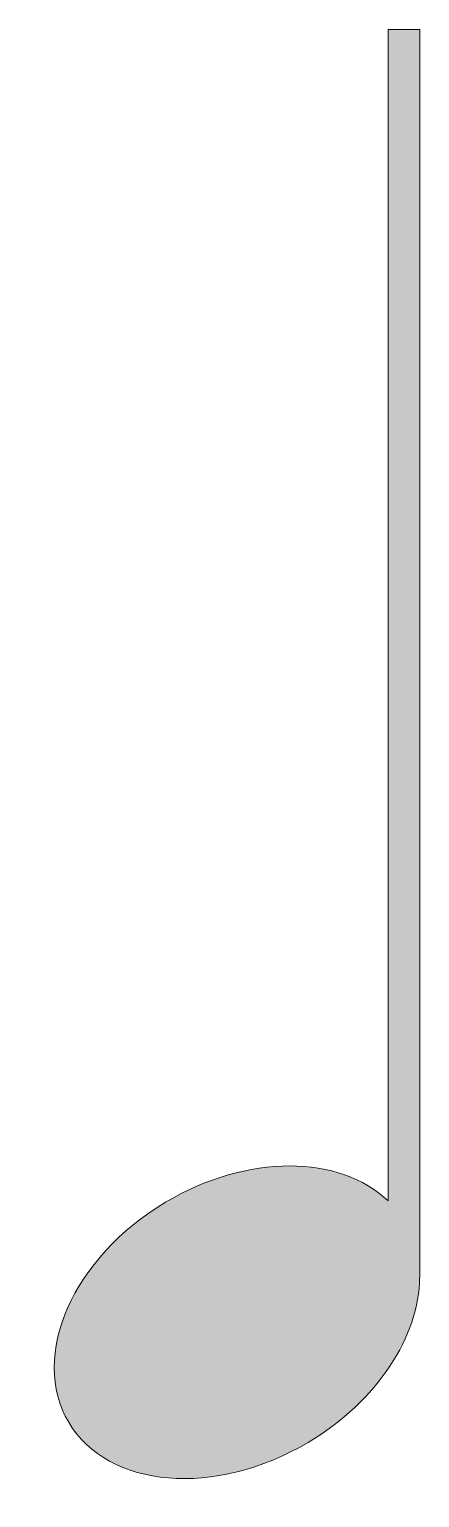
# Model space of a CAD drawing. Header units: inches. Extents: x 45.4 to 55.1, y -68.4 to -31.7.
import ezdxf

# ---------------------------------------------------------------- set-up
doc = ezdxf.new("R2010")
doc.units = ezdxf.units.IN
doc.header["$MEASUREMENT"] = 0
doc.layers.add('Layer 1', color=7, linetype='Continuous')

msp = doc.modelspace()

# ---------------------------------------------------------------- hatches: boundary and pattern name
at = {"layer": 'Layer 1', "true_color": 0x231f20}
h = msp.add_hatch(color=250, dxfattribs=at)
h.dxf.hatch_style = 2
edge = h.paths.add_edge_path()
edge.add_spline(control_points=[(54.343, -31.726), (54.343, -31.726), (54.343, -60.953), (54.343, -60.953), (53.145, -59.801), (50.828, -59.772), (48.786, -60.985), (46.465, -62.364), (45.381, -64.823), (46.364, -66.478), (47.348, -68.133), (50.026, -68.357), (52.347, -66.978), (54.08, -65.949), (55.122, -64.316), (55.13, -62.866), (55.13, -62.866), (55.131, -62.866), (55.131, -62.866), (55.131, -62.866), (55.131, -31.726), (55.131, -31.726), (55.131, -31.726), (54.343, -31.726), (54.343, -31.726)], knot_values=[0, 0, 0, 0, 1, 1, 1, 2, 2, 2, 3, 3, 3, 4, 4, 4, 5, 5, 5, 6, 6, 6, 7, 7, 7, 8, 8, 8, 8], degree=3, periodic=1)

# ---------------------------------------------------------------- linework, layer by layer
at = {"layer": 'Layer 1', "lineweight": 0}
msp.add_open_spline([(54.343, -31.726), (54.343, -31.726), (54.343, -60.953), (54.343, -60.953), (53.145, -59.801), (50.828, -59.772), (48.786, -60.985), (46.465, -62.364), (45.381, -64.823), (46.364, -66.478), (47.348, -68.133), (50.026, -68.357), (52.347, -66.978), (54.08, -65.949), (55.122, -64.316), (55.13, -62.866), (55.13, -62.866), (55.131, -62.866), (55.131, -62.866), (55.131, -62.866), (55.131, -31.726), (55.131, -31.726), (55.131, -31.726), (54.343, -31.726), (54.343, -31.726)], degree=3, knots=[0, 0, 0, 0, 1, 1, 1, 2, 2, 2, 3, 3, 3, 4, 4, 4, 5, 5, 5, 6, 6, 6, 7, 7, 7, 8, 8, 8, 8], dxfattribs=at)

doc.saveas('drawing.dxf')
